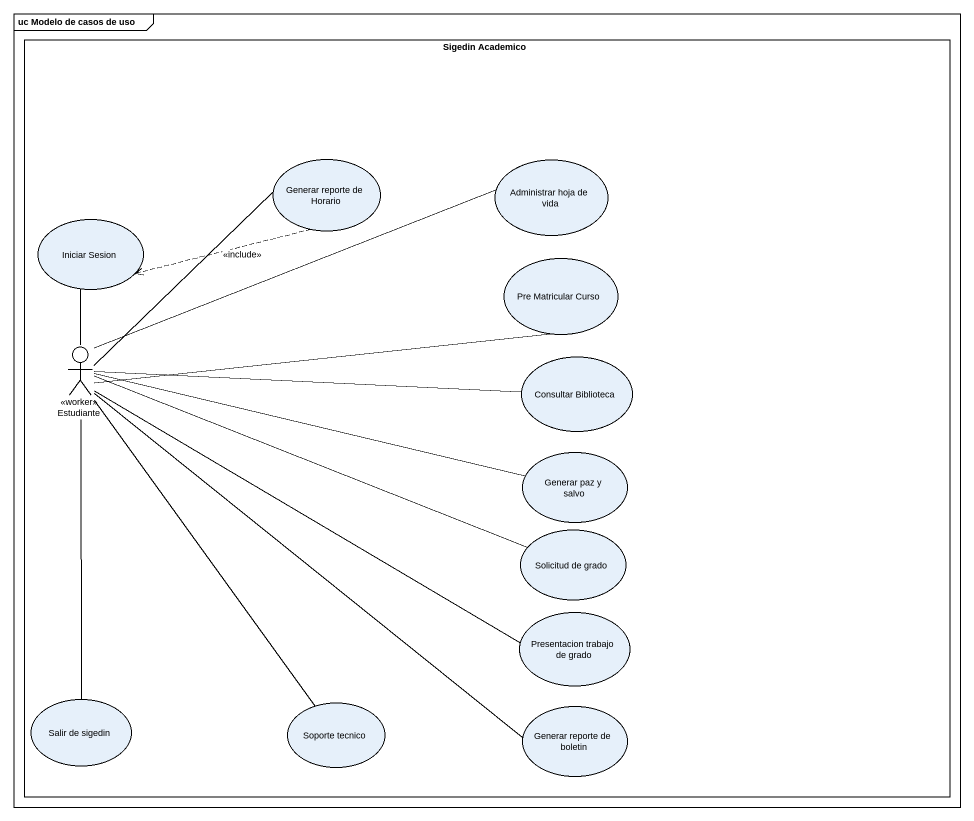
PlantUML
@startuml
mainframe uc Modelo de casos de uso
rectangle "Sigedin Academico" as Sigedin_Academico {
  usecase "Generar reporte de Horario" as Generar_reporte_de_Horario
  usecase "Administrar hoja de vida" as Administrar_hoja_de_vida
  usecase "Iniciar Sesion" as Iniciar_Sesion
  usecase "Pre Matricular Curso" as Pre_Matricular_Curso
  actor Estudiante <<worker>>
  usecase "Consultar Biblioteca" as Consultar_Biblioteca
  usecase "Generar paz y salvo" as Generar_paz_y_salvo
  usecase "Solicitud de grado" as Solicitud_de_grado
  usecase "Presentacion trabajo de grado" as Presentacion_trabajo_de
  usecase "Salir de sigedin" as Salir_de_sigedin
  usecase "Soporte tecnico" as Soporte_tecnico
  usecase "Generar reporte de boletin" as Generar_reporte_de_boletin
}
Generar_reporte_de_Horario .left.> Iniciar_Sesion : <<include>>
Iniciar_Sesion -- Estudiante
Estudiante -up- Generar_reporte_de_Horario
Estudiante -right- Administrar_hoja_de_vida
Estudiante -right- Pre_Matricular_Curso
Estudiante -right- Consultar_Biblioteca
Estudiante -right- Generar_paz_y_salvo
Estudiante -right- Solicitud_de_grado
Estudiante -right- Presentacion_trabajo_de
Estudiante -- Salir_de_sigedin
Estudiante -- Soporte_tecnico
Estudiante -- Generar_reporte_de_boletin
@enduml
